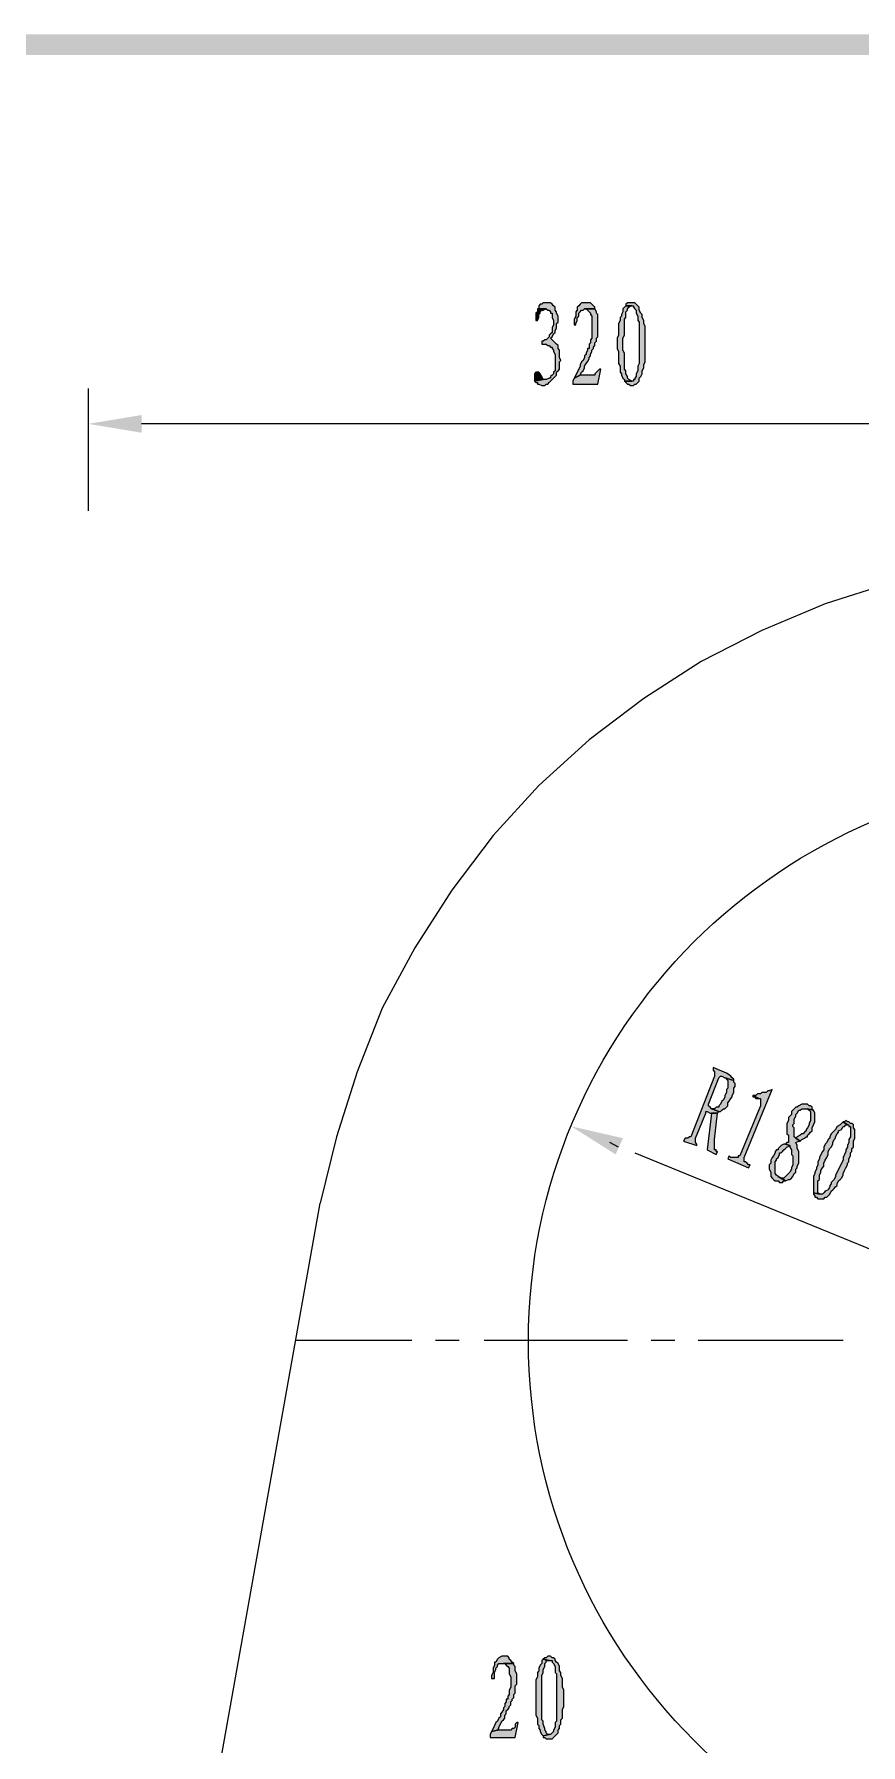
# Model space of a CAD drawing. Header units: millimetres. Extents: x 24 to 410, y 10 to 282.
# Drawn here: x 309.39 to 333.08, y 233.17 to 282.24 of the extents above; entities that cross this region are included whole.
import ezdxf

# ---------------------------------------------------------------- set-up
doc = ezdxf.new("R2010")
doc.units = ezdxf.units.MM

msp = doc.modelspace()

# ---------------------------------------------------------------- hatches: boundary and pattern name
h = msp.add_hatch(color=7)
h.dxf.hatch_style = 2
h.paths.add_polyline_path([(410.379333, 282.236333), (30.395333, 281.643667), (29.802667, 282.236333)])
h = msp.add_hatch(color=7)
h.dxf.hatch_style = 2
h.paths.add_polyline_path([(409.786667, 281.643667), (410.379333, 282.236333), (30.395333, 281.643667)])
h = msp.add_hatch(color=7)
h.dxf.hatch_style = 2
h.paths.add_polyline_path([(324.061667, 274.531667), (323.977, 274.531667), (323.934667, 274.489333), (323.892333, 274.489333), (323.85, 274.447), (323.85, 274.362333), (323.807667, 274.362333), (324.061667, 274.362333), (324.104, 274.32), (324.146333, 274.32), (324.188667, 274.277667), (324.188667, 274.235333), (324.231, 274.235333), (324.231, 274.108333), (324.273333, 274.023667), (324.273333, 273.896667), (324.231, 273.812), (324.231, 273.685), (324.188667, 273.642667), (324.146333, 273.600333), (324.146333, 273.558), (324.104, 273.515667), (324.061667, 273.473333), (324.019333, 273.473333), (323.977, 273.431), (323.934667, 273.431), (323.934667, 273.346333), (324.061667, 273.346333), (324.104, 273.304), (324.146333, 273.304), (324.188667, 273.261667), (324.231, 273.261667), (324.231, 273.219333), (324.273333, 273.177), (324.273333, 273.134667), (324.315667, 273.05), (324.315667, 272.584333), (324.273333, 272.542), (324.273333, 272.499667), (324.231, 272.457333), (324.188667, 272.415), (324.188667, 272.372667), (324.146333, 272.372667), (324.061667, 272.330333), (323.977, 272.330333), (323.723, 272.288), (323.765333, 272.245667), (323.807667, 272.245667), (323.807667, 272.203333), (323.85, 272.203333), (323.934667, 272.161), (324.019333, 272.161), (324.061667, 272.203333), (324.104, 272.203333), (324.146333, 272.245667), (324.188667, 272.288), (324.231, 272.330333), (324.315667, 272.415), (324.358, 272.457333), (324.358, 272.542), (324.400333, 272.584333), (324.442667, 272.626667), (324.442667, 272.838333), (324.485, 272.880667), (324.442667, 272.965333), (324.442667, 273.177), (324.400333, 273.219333), (324.400333, 273.304), (324.358, 273.346333), (324.315667, 273.388667), (324.273333, 273.431), (324.231, 273.473333), (324.188667, 273.515667), (324.231, 273.558), (324.273333, 273.642667), (324.315667, 273.685), (324.315667, 273.727333), (324.358, 273.812), (324.358, 273.939), (324.400333, 273.981333), (324.400333, 274.150667), (324.358, 274.235333), (324.358, 274.277667), (324.315667, 274.32), (324.315667, 274.404667), (324.273333, 274.447), (324.231, 274.489333), (324.188667, 274.531667)])
h = msp.add_hatch(color=7)
h.dxf.hatch_style = 2
h.paths.add_polyline_path([(323.807667, 274.362333), (323.807667, 274.277667), (323.765333, 274.235333), (323.765333, 274.023667), (323.807667, 274.023667), (323.85, 274.108333), (323.85, 274.193), (323.892333, 274.235333), (323.892333, 274.277667), (323.934667, 274.32), (323.977, 274.32), (324.061667, 274.362333)])
h = msp.add_hatch(color=7)
h.dxf.hatch_style = 2
h.paths.add_polyline_path([(325.247, 274.531667), (325.077667, 274.531667), (325.035333, 274.489333), (324.993, 274.447), (324.950667, 274.404667), (324.950667, 274.32), (324.908333, 274.277667), (324.908333, 274.150667), (324.866, 274.066), (324.866, 273.896667), (324.908333, 273.896667), (324.908333, 273.939), (324.950667, 274.023667), (324.950667, 274.108333), (324.993, 274.150667), (324.993, 274.235333), (325.035333, 274.277667), (325.077667, 274.32), (325.12, 274.32), (325.162333, 274.362333), (325.458667, 274.362333), (325.458667, 274.404667), (325.416333, 274.447), (325.374, 274.489333), (325.331667, 274.531667)])
h = msp.add_hatch(color=7)
h.dxf.hatch_style = 2
h.paths.add_polyline_path([(325.458667, 274.362333), (325.162333, 274.362333), (325.204667, 274.362333), (325.247, 274.32), (325.289333, 274.277667), (325.331667, 274.235333), (325.331667, 274.193), (325.374, 274.150667), (325.374, 273.515667), (325.331667, 273.473333), (325.331667, 273.388667), (325.289333, 273.346333), (325.289333, 273.219333), (325.247, 273.219333), (325.247, 273.177), (325.204667, 273.092333), (325.204667, 273.05), (325.162333, 273.007667), (325.162333, 272.965333), (325.12, 272.880667), (325.077667, 272.838333), (325.035333, 272.753667), (325.035333, 272.711333), (324.993, 272.626667), (324.950667, 272.542), (324.908333, 272.457333), (324.866, 272.372667), (325.035333, 272.457333), (325.077667, 272.542), (325.12, 272.584333), (325.162333, 272.669), (325.162333, 272.711333), (325.204667, 272.796), (325.247, 272.838333), (325.289333, 272.923), (325.289333, 272.965333), (325.331667, 273.007667), (325.331667, 273.05), (325.374, 273.134667), (325.374, 273.177), (325.416333, 273.219333), (325.416333, 273.261667), (325.458667, 273.304), (325.458667, 273.388667), (325.501, 273.431), (325.501, 273.515667), (325.543333, 273.558), (325.543333, 274.193), (325.501, 274.235333), (325.501, 274.277667)])
h = msp.add_hatch(color=7)
h.dxf.hatch_style = 2
h.paths.add_polyline_path([(326.347667, 274.447), (326.305333, 274.404667), (326.263, 274.362333), (326.263, 274.277667), (326.220667, 274.193), (326.220667, 274.150667), (326.178333, 274.108333), (326.178333, 274.023667), (326.136, 273.939), (326.136, 273.600333), (326.093667, 273.515667), (326.093667, 273.219333), (326.136, 273.134667), (326.136, 272.796), (326.178333, 272.711333), (326.178333, 272.542), (326.220667, 272.499667), (326.220667, 272.457333), (326.263, 272.372667), (326.305333, 272.330333), (326.305333, 272.288), (326.517, 272.288), (326.432333, 272.330333), (326.39, 272.372667), (326.39, 272.415), (326.347667, 272.499667), (326.347667, 272.584333), (326.305333, 272.626667), (326.305333, 273.092333), (326.263, 273.177), (326.263, 273.515667), (326.305333, 273.600333), (326.305333, 274.066), (326.347667, 274.108333), (326.347667, 274.277667), (326.39, 274.32), (326.39, 274.362333), (326.432333, 274.404667), (326.474667, 274.447), (326.517, 274.447)])
h = msp.add_hatch(color=7)
h.dxf.hatch_style = 2
h.paths.add_polyline_path([(326.517, 274.531667), (326.39, 274.531667), (326.347667, 274.489333), (326.347667, 274.447), (326.517, 274.447), (326.559333, 274.447), (326.559333, 274.404667), (326.601667, 274.362333), (326.644, 274.32), (326.644, 274.235333), (326.686333, 274.150667), (326.686333, 274.023667), (326.728667, 273.981333), (326.728667, 273.346333), (326.728667, 272.796), (326.686333, 272.711333), (326.686333, 272.584333), (326.644, 272.499667), (326.644, 272.415), (326.601667, 272.372667), (326.601667, 272.330333), (326.559333, 272.330333), (326.559333, 272.288), (326.517, 272.288), (326.305333, 272.288), (326.347667, 272.245667), (326.39, 272.203333), (326.432333, 272.203333), (326.474667, 272.161), (326.559333, 272.161), (326.601667, 272.203333), (326.644, 272.203333), (326.686333, 272.245667), (326.728667, 272.288), (326.728667, 272.372667), (326.771, 272.415), (326.813333, 272.499667), (326.813333, 272.584333), (326.855667, 272.669), (326.855667, 272.753667), (326.898, 272.838333), (326.898, 273.854333), (326.855667, 273.939), (326.855667, 274.023667), (326.813333, 274.108333), (326.813333, 274.193), (326.771, 274.235333), (326.728667, 274.32), (326.728667, 274.404667), (326.686333, 274.447), (326.644, 274.489333), (326.601667, 274.531667)])
h = msp.add_hatch(color=7)
h.dxf.hatch_style = 2
h.paths.add_polyline_path([(323.807667, 272.542), (323.765333, 272.542), (323.723, 272.499667), (323.723, 272.288), (323.977, 272.330333), (323.934667, 272.415), (323.892333, 272.499667), (323.85, 272.542)])
h = msp.add_hatch(color=7)
h.dxf.hatch_style = 2
h.paths.add_polyline_path([(325.628, 272.626667), (325.585667, 272.626667), (325.543333, 272.584333), (325.501, 272.542), (325.458667, 272.499667), (325.458667, 272.457333), (325.416333, 272.457333), (325.035333, 272.457333), (324.866, 272.372667), (324.823667, 272.288), (324.823667, 272.203333), (325.543333, 272.203333)])
h = msp.add_hatch(color=7)
h.dxf.hatch_style = 2
h.paths.add_polyline_path([(312.462333, 271.314333), (312.462333, 270.806333), (310.938333, 271.060333)])
h = msp.add_hatch(color=7)
h.dxf.hatch_style = 2
h.paths.add_polyline_path([(329.226333, 252.433667), (328.845333, 252.603), (328.845333, 252.518333), (328.887667, 252.476), (328.887667, 252.349), (328.210333, 250.613333), (328.168, 250.613333), (328.125667, 250.571), (328.041, 250.571), (327.998667, 250.486333), (328.379667, 250.359333), (328.379667, 250.401667), (328.337333, 250.444), (328.337333, 250.571), (328.633667, 251.290667), (328.633667, 251.333), (328.676, 251.333), (328.760667, 251.290667), (328.972333, 251.290667), (329.014667, 251.333), (328.803, 251.417667), (328.760667, 251.46), (328.718333, 251.502333), (328.718333, 251.544667), (329.014667, 252.306667), (329.057, 252.349), (329.099333, 252.349), (329.184, 252.306667), (329.438, 252.222), (329.438, 252.264333), (329.395667, 252.306667), (329.353333, 252.349), (329.311, 252.391333)])
h = msp.add_hatch(color=7)
h.dxf.hatch_style = 2
h.paths.add_polyline_path([(329.438, 252.222), (329.184, 252.306667), (329.226333, 252.306667), (329.226333, 252.264333), (329.268667, 252.222), (329.268667, 252.010333), (329.226333, 251.968), (329.226333, 251.883333), (329.184, 251.798667), (329.184, 251.756333), (329.141667, 251.671667), (329.099333, 251.629333), (329.057, 251.544667), (329.014667, 251.502333), (329.014667, 251.46), (328.972333, 251.46), (328.93, 251.46), (328.887667, 251.417667), (328.803, 251.417667), (329.014667, 251.333), (329.057, 251.333), (329.099333, 251.375333), (329.141667, 251.417667), (329.184, 251.417667), (329.226333, 251.46), (329.268667, 251.502333), (329.268667, 251.587), (329.311, 251.629333), (329.353333, 251.714), (329.395667, 251.756333), (329.395667, 251.798667), (329.438, 251.883333), (329.438, 252.010333), (329.480333, 252.052667), (329.480333, 252.137333), (329.438, 252.179667)])
h = msp.add_hatch(color=7)
h.dxf.hatch_style = 2
h.paths.add_polyline_path([(330.538667, 251.968), (330.454, 251.925667), (330.411667, 251.925667), (330.369333, 251.883333), (330.242333, 251.883333), (330.2, 251.841), (330.115333, 251.841), (330.073, 251.798667), (329.988333, 251.798667), (330.157667, 251.714), (330.2, 251.714), (330.2, 251.671667), (330.2, 251.502333), (329.607333, 250.063), (329.565, 250.063), (329.565, 250.020667), (329.353333, 250.020667), (329.311, 250.063), (329.268667, 249.978333), (329.861333, 249.724333), (329.903667, 249.809), (329.861333, 249.809), (329.819, 249.851333), (329.776667, 249.893667), (329.734333, 249.893667), (329.734333, 249.936), (329.734333, 250.020667)])
h = msp.add_hatch(color=7)
h.dxf.hatch_style = 2
h.paths.add_polyline_path([(329.988333, 251.798667), (329.988333, 251.756333), (330.030667, 251.756333), (330.073, 251.714), (330.157667, 251.714)])
h = msp.add_hatch(color=7)
h.dxf.hatch_style = 2
h.paths.add_polyline_path([(328.972333, 251.290667), (328.803, 251.290667), (328.676, 250.232333), (328.93, 250.105333), (328.972333, 250.19), (328.93, 250.19), (328.93, 250.232333), (328.887667, 250.232333), (328.887667, 250.317), (328.887667, 250.528667)])
h = msp.add_hatch(color=7)
h.dxf.hatch_style = 2
h.paths.add_polyline_path([(331.597, 251.502333), (331.554667, 251.544667), (331.385333, 251.544667), (331.300667, 251.502333), (331.258333, 251.46), (331.216, 251.46), (331.173667, 251.417667), (331.131333, 251.375333), (331.089, 251.333), (331.089, 251.248333), (331.046667, 251.206), (331.004333, 251.163667), (331.004333, 251.079), (330.962, 250.994333), (330.962, 250.698), (331.004333, 250.655667), (331.004333, 250.571), (331.004333, 250.444), (330.962, 250.444), (330.919667, 250.401667), (331.046667, 250.359333), (331.046667, 250.317), (331.089, 250.232333), (331.089, 250.105333), (331.131333, 250.063), (331.131333, 249.809), (331.089, 249.724333), (331.089, 249.682), (331.046667, 249.597333), (331.004333, 249.555), (330.962, 249.512667), (330.919667, 249.470333), (330.877333, 249.428), (330.792667, 249.428), (330.708, 249.470333), (330.919667, 249.343333), (331.004333, 249.385667), (331.046667, 249.385667), (331.089, 249.428), (331.131333, 249.470333), (331.173667, 249.555), (331.216, 249.597333), (331.216, 249.682), (331.258333, 249.724333), (331.258333, 249.766667), (331.300667, 249.851333), (331.300667, 250.19), (331.258333, 250.274667), (331.258333, 250.359333), (331.216, 250.444), (331.300667, 250.486333), (331.343, 250.486333), (331.216, 250.571), (331.173667, 250.613333), (331.173667, 250.867333), (331.131333, 250.909667), (331.131333, 250.952), (331.173667, 250.994333), (331.173667, 251.121333), (331.216, 251.206), (331.216, 251.248333), (331.258333, 251.290667), (331.300667, 251.375333), (331.343, 251.375333), (331.385333, 251.417667), (331.554667, 251.417667), (331.724, 251.375333), (331.681667, 251.417667), (331.681667, 251.46), (331.639333, 251.502333)])
h = msp.add_hatch(color=7)
h.dxf.hatch_style = 2
h.paths.add_polyline_path([(331.724, 251.375333), (331.554667, 251.417667), (331.597, 251.375333), (331.639333, 251.333), (331.639333, 251.079), (331.597, 250.994333), (331.597, 250.952), (331.554667, 250.867333), (331.512333, 250.825), (331.512333, 250.782667), (331.47, 250.740333), (331.427667, 250.698), (331.385333, 250.698), (331.343, 250.655667), (331.258333, 250.613333), (331.216, 250.571), (331.343, 250.486333), (331.385333, 250.528667), (331.47, 250.571), (331.512333, 250.613333), (331.554667, 250.613333), (331.554667, 250.655667), (331.597, 250.698), (331.639333, 250.740333), (331.681667, 250.782667), (331.681667, 250.867333), (331.724, 250.952), (331.766333, 251.036667), (331.766333, 251.290667)])
h = msp.add_hatch(color=7)
h.dxf.hatch_style = 2
h.paths.add_polyline_path([(326.263, 250.571), (326.051333, 250.105333), (324.781333, 250.909667)])
h = msp.add_hatch(color=7)
h.dxf.hatch_style = 2
h.paths.add_polyline_path([(332.74, 251.036667), (332.697667, 251.036667), (332.655333, 251.079), (332.613, 251.036667), (332.570667, 251.036667), (332.697667, 250.952), (332.74, 250.952), (332.74, 250.909667), (332.782333, 250.909667), (332.782333, 250.867333), (332.782333, 250.613333), (332.74, 250.528667), (332.74, 250.444), (332.697667, 250.359333), (332.697667, 250.317), (332.655333, 250.232333), (332.655333, 250.19), (332.613, 250.105333), (332.570667, 250.020667), (332.570667, 249.936), (332.528333, 249.851333), (332.486, 249.766667), (332.443667, 249.682), (332.401333, 249.597333), (332.359, 249.512667), (332.359, 249.470333), (332.316667, 249.385667), (332.274333, 249.343333), (332.232, 249.301), (332.232, 249.258667), (332.189667, 249.216333), (332.189667, 249.174), (332.147333, 249.089333), (332.062667, 249.047), (332.020333, 249.004667), (331.978, 248.962333), (331.893333, 248.962333), (331.724, 249.004667), (331.724, 248.962333), (331.766333, 248.92), (331.766333, 248.877667), (331.808667, 248.877667), (331.851, 248.835333), (332.020333, 248.835333), (332.062667, 248.877667), (332.105, 248.877667), (332.147333, 248.92), (332.189667, 248.962333), (332.232, 249.047), (332.274333, 249.089333), (332.316667, 249.131667), (332.359, 249.174), (332.401333, 249.216333), (332.401333, 249.258667), (332.443667, 249.343333), (332.486, 249.385667), (332.528333, 249.428), (332.570667, 249.512667), (332.570667, 249.555), (332.613, 249.639667), (332.655333, 249.724333), (332.697667, 249.809), (332.697667, 249.851333), (332.74, 249.893667), (332.74, 249.978333), (332.782333, 250.063), (332.782333, 250.147667), (332.824667, 250.19), (332.824667, 250.274667), (332.867, 250.317), (332.867, 250.486333), (332.909333, 250.571), (332.909333, 250.825), (332.867, 250.867333), (332.867, 250.952), (332.824667, 250.994333), (332.782333, 250.994333)])
h = msp.add_hatch(color=7)
h.dxf.hatch_style = 2
h.paths.add_polyline_path([(332.570667, 251.036667), (332.528333, 250.994333), (332.486, 250.952), (332.401333, 250.909667), (332.359, 250.825), (332.316667, 250.782667), (332.274333, 250.740333), (332.232, 250.698), (332.189667, 250.613333), (332.189667, 250.571), (332.147333, 250.528667), (332.105, 250.444), (332.062667, 250.401667), (332.020333, 250.317), (332.020333, 250.232333), (331.978, 250.19), (331.935667, 250.105333), (331.893333, 250.020667), (331.893333, 249.978333), (331.851, 249.893667), (331.851, 249.809), (331.808667, 249.724333), (331.808667, 249.682), (331.766333, 249.597333), (331.766333, 249.555), (331.724, 249.470333), (331.724, 249.004667), (331.893333, 248.962333), (331.851, 249.004667), (331.851, 249.343333), (331.893333, 249.385667), (331.893333, 249.512667), (331.935667, 249.597333), (331.935667, 249.639667), (331.978, 249.724333), (332.020333, 249.766667), (332.020333, 249.851333), (332.062667, 249.936), (332.105, 250.020667), (332.147333, 250.105333), (332.147333, 250.19), (332.189667, 250.274667), (332.232, 250.317), (332.274333, 250.401667), (332.274333, 250.444), (332.316667, 250.528667), (332.359, 250.571), (332.359, 250.613333), (332.401333, 250.698), (332.443667, 250.740333), (332.443667, 250.782667), (332.528333, 250.825), (332.570667, 250.909667), (332.613, 250.909667), (332.655333, 250.952), (332.697667, 250.952)])
h = msp.add_hatch(color=7)
h.dxf.hatch_style = 2
h.paths.add_polyline_path([(330.919667, 250.401667), (330.877333, 250.401667), (330.792667, 250.359333), (330.750333, 250.317), (330.708, 250.274667), (330.708, 250.232333), (330.665667, 250.232333), (330.623333, 250.19), (330.623333, 250.147667), (330.581, 250.063), (330.538667, 250.020667), (330.496333, 249.936), (330.496333, 249.851333), (330.454, 249.809), (330.454, 249.682), (330.496333, 249.597333), (330.496333, 249.470333), (330.538667, 249.428), (330.581, 249.385667), (330.623333, 249.343333), (330.708, 249.343333), (330.750333, 249.301), (330.835, 249.301), (330.877333, 249.343333), (330.919667, 249.343333), (330.708, 249.470333), (330.665667, 249.512667), (330.623333, 249.555), (330.623333, 249.893667), (330.665667, 249.936), (330.665667, 249.978333), (330.708, 250.020667), (330.750333, 250.105333), (330.750333, 250.147667), (330.792667, 250.147667), (330.835, 250.19), (330.877333, 250.232333), (330.919667, 250.274667), (330.962, 250.317), (331.046667, 250.359333)])
h = msp.add_hatch(color=7)
h.dxf.hatch_style = 2
h.paths.add_polyline_path([(322.876333, 235.712), (322.791667, 235.712), (322.707, 235.669667), (322.664667, 235.627333), (322.622333, 235.542667), (322.58, 235.542667), (322.58, 235.500333), (322.58, 235.458), (322.537667, 235.373333), (322.537667, 235.246333), (322.495333, 235.161667), (322.495333, 235.077), (322.58, 235.077), (322.58, 235.246333), (322.622333, 235.331), (322.622333, 235.373333), (322.664667, 235.415667), (322.664667, 235.458), (322.707, 235.500333), (322.749333, 235.500333), (322.834, 235.500333), (323.130333, 235.500333), (323.088, 235.542667), (323.045667, 235.585), (323.003333, 235.627333), (323.003333, 235.669667), (322.961, 235.712)])
h = msp.add_hatch(color=7)
h.dxf.hatch_style = 2
h.paths.add_polyline_path([(323.977, 235.627333), (323.934667, 235.585), (323.934667, 235.500333), (323.892333, 235.458), (323.85, 235.373333), (323.85, 235.288667), (323.807667, 235.246333), (323.807667, 235.119333), (323.765333, 235.034667), (323.765333, 234.018667), (323.807667, 233.934), (323.807667, 233.891667), (323.807667, 233.764667), (323.85, 233.722333), (323.85, 233.637667), (323.892333, 233.595333), (323.892333, 233.553), (323.934667, 233.468333), (323.977, 233.426), (324.146333, 233.468333), (324.104, 233.468333), (324.061667, 233.510667), (324.061667, 233.553), (324.019333, 233.595333), (324.019333, 233.637667), (323.977, 233.764667), (323.977, 233.849333), (323.934667, 233.891667), (323.934667, 235.161667), (323.977, 235.246333), (323.977, 235.331), (324.019333, 235.415667), (324.019333, 235.500333), (324.061667, 235.542667), (324.061667, 235.585), (324.104, 235.585), (324.146333, 235.585)])
h = msp.add_hatch(color=7)
h.dxf.hatch_style = 2
h.paths.add_polyline_path([(324.146333, 235.712), (324.104, 235.712), (324.061667, 235.669667), (324.019333, 235.669667), (323.977, 235.627333), (324.146333, 235.585), (324.231, 235.585), (324.231, 235.542667), (324.273333, 235.500333), (324.315667, 235.415667), (324.315667, 235.246333), (324.358, 235.204), (324.358, 234.526667), (324.358, 234.484333), (324.358, 233.849333), (324.315667, 233.807), (324.315667, 233.68), (324.273333, 233.595333), (324.273333, 233.553), (324.231, 233.510667), (324.188667, 233.468333), (324.146333, 233.468333), (323.977, 233.426), (323.977, 233.383667), (324.019333, 233.383667), (324.061667, 233.341333), (324.231, 233.341333), (324.273333, 233.383667), (324.315667, 233.426), (324.358, 233.468333), (324.400333, 233.510667), (324.400333, 233.595333), (324.442667, 233.637667), (324.442667, 233.722333), (324.485, 233.764667), (324.485, 233.891667), (324.527333, 233.934), (324.527333, 234.188), (324.569667, 234.272667), (324.569667, 234.738333), (324.527333, 234.823), (324.527333, 235.077), (324.485, 235.161667), (324.485, 235.246333), (324.442667, 235.288667), (324.442667, 235.415667), (324.400333, 235.500333), (324.358, 235.542667), (324.315667, 235.585), (324.315667, 235.627333), (324.273333, 235.669667), (324.231, 235.669667), (324.188667, 235.712)])
h = msp.add_hatch(color=7)
h.dxf.hatch_style = 2
h.paths.add_polyline_path([(323.130333, 235.500333), (322.834, 235.500333), (322.876333, 235.500333), (322.918667, 235.458), (322.961, 235.415667), (323.003333, 235.373333), (323.003333, 235.204), (323.045667, 235.119333), (323.045667, 234.823), (323.003333, 234.738333), (323.003333, 234.611333), (322.961, 234.569), (322.961, 234.484333), (322.918667, 234.484333), (322.918667, 234.399667), (322.876333, 234.357333), (322.876333, 234.315), (322.876333, 234.272667), (322.834, 234.230333), (322.834, 234.188), (322.791667, 234.103333), (322.749333, 234.061), (322.749333, 233.976333), (322.707, 233.934), (322.664667, 233.849333), (322.622333, 233.807), (322.58, 233.722333), (322.537667, 233.637667), (322.495333, 233.553), (322.664667, 233.595333), (322.707, 233.637667), (322.707, 233.68), (322.749333, 233.764667), (322.791667, 233.849333), (322.834, 233.891667), (322.876333, 233.934), (322.876333, 234.018667), (322.918667, 234.061), (322.918667, 234.145667), (322.961, 234.188), (323.003333, 234.230333), (323.003333, 234.272667), (323.045667, 234.315), (323.045667, 234.399667), (323.088, 234.442), (323.088, 234.484333), (323.130333, 234.526667), (323.130333, 234.611333), (323.172667, 234.653667), (323.172667, 234.865333), (323.215, 234.907667), (323.215, 235.204), (323.172667, 235.288667), (323.172667, 235.415667), (323.130333, 235.458)])
h = msp.add_hatch(color=7)
h.dxf.hatch_style = 2
h.paths.add_polyline_path([(323.257333, 233.807), (323.215, 233.807), (323.172667, 233.764667), (323.172667, 233.68), (323.130333, 233.637667), (323.088, 233.637667), (323.045667, 233.595333), (322.664667, 233.595333), (322.495333, 233.553), (322.453, 233.468333), (322.453, 233.383667), (323.172667, 233.383667)])

# ---------------------------------------------------------------- linework, layer by layer
at = {"color": 7, "lineweight": 0}
for points in [[(324.061667, 274.531667), (323.977, 274.531667), (323.934667, 274.489333), (323.892333, 274.489333), (323.85, 274.447), (323.85, 274.362333), (323.807667, 274.362333), (324.061667, 274.362333), (324.104, 274.32), (324.146333, 274.32), (324.188667, 274.277667), (324.188667, 274.235333), (324.231, 274.235333), (324.231, 274.108333), (324.273333, 274.023667), (324.273333, 273.896667), (324.231, 273.812), (324.231, 273.685), (324.188667, 273.642667), (324.146333, 273.600333), (324.146333, 273.558), (324.104, 273.515667), (324.061667, 273.473333), (324.019333, 273.473333), (323.977, 273.431), (323.934667, 273.431), (323.934667, 273.346333), (324.061667, 273.346333), (324.104, 273.304), (324.146333, 273.304), (324.188667, 273.261667), (324.231, 273.261667), (324.231, 273.219333), (324.273333, 273.177), (324.273333, 273.134667), (324.315667, 273.05), (324.315667, 272.584333), (324.273333, 272.542), (324.273333, 272.499667), (324.231, 272.457333), (324.188667, 272.415), (324.188667, 272.372667), (324.146333, 272.372667), (324.061667, 272.330333), (323.977, 272.330333), (323.723, 272.288), (323.765333, 272.245667), (323.807667, 272.245667), (323.807667, 272.203333), (323.85, 272.203333), (323.934667, 272.161), (324.019333, 272.161), (324.061667, 272.203333), (324.104, 272.203333), (324.146333, 272.245667), (324.188667, 272.288), (324.231, 272.330333), (324.315667, 272.415), (324.358, 272.457333), (324.358, 272.542), (324.400333, 272.584333), (324.442667, 272.626667), (324.442667, 272.838333), (324.485, 272.880667), (324.442667, 272.965333), (324.442667, 273.177), (324.400333, 273.219333), (324.400333, 273.304), (324.358, 273.346333), (324.315667, 273.388667), (324.273333, 273.431), (324.231, 273.473333), (324.188667, 273.515667), (324.231, 273.558), (324.273333, 273.642667), (324.315667, 273.685), (324.315667, 273.727333), (324.358, 273.812), (324.358, 273.939), (324.400333, 273.981333), (324.400333, 274.150667), (324.358, 274.235333), (324.358, 274.277667), (324.315667, 274.32), (324.315667, 274.404667), (324.273333, 274.447), (324.231, 274.489333), (324.188667, 274.531667)], [(323.807667, 274.362333), (323.807667, 274.277667), (323.765333, 274.235333), (323.765333, 274.023667), (323.807667, 274.023667), (323.85, 274.108333), (323.85, 274.193), (323.892333, 274.235333), (323.892333, 274.277667), (323.934667, 274.32), (323.977, 274.32), (324.061667, 274.362333)], [(325.247, 274.531667), (325.077667, 274.531667), (325.035333, 274.489333), (324.993, 274.447), (324.950667, 274.404667), (324.950667, 274.32), (324.908333, 274.277667), (324.908333, 274.150667), (324.866, 274.066), (324.866, 273.896667), (324.908333, 273.896667), (324.908333, 273.939), (324.950667, 274.023667), (324.950667, 274.108333), (324.993, 274.150667), (324.993, 274.235333), (325.035333, 274.277667), (325.077667, 274.32), (325.12, 274.32), (325.162333, 274.362333), (325.458667, 274.362333), (325.458667, 274.404667), (325.416333, 274.447), (325.374, 274.489333), (325.331667, 274.531667)], [(325.458667, 274.362333), (325.162333, 274.362333), (325.204667, 274.362333), (325.247, 274.32), (325.289333, 274.277667), (325.331667, 274.235333), (325.331667, 274.193), (325.374, 274.150667), (325.374, 273.515667), (325.331667, 273.473333), (325.331667, 273.388667), (325.289333, 273.346333), (325.289333, 273.219333), (325.247, 273.219333), (325.247, 273.177), (325.204667, 273.092333), (325.204667, 273.05), (325.162333, 273.007667), (325.162333, 272.965333), (325.12, 272.880667), (325.077667, 272.838333), (325.035333, 272.753667), (325.035333, 272.711333), (324.993, 272.626667), (324.950667, 272.542), (324.908333, 272.457333), (324.866, 272.372667), (325.035333, 272.457333), (325.077667, 272.542), (325.12, 272.584333), (325.162333, 272.669), (325.162333, 272.711333), (325.204667, 272.796), (325.247, 272.838333), (325.289333, 272.923), (325.289333, 272.965333), (325.331667, 273.007667), (325.331667, 273.05), (325.374, 273.134667), (325.374, 273.177), (325.416333, 273.219333), (325.416333, 273.261667), (325.458667, 273.304), (325.458667, 273.388667), (325.501, 273.431), (325.501, 273.515667), (325.543333, 273.558), (325.543333, 274.193), (325.501, 274.235333), (325.501, 274.277667)], [(326.347667, 274.447), (326.305333, 274.404667), (326.263, 274.362333), (326.263, 274.277667), (326.220667, 274.193), (326.220667, 274.150667), (326.178333, 274.108333), (326.178333, 274.023667), (326.136, 273.939), (326.136, 273.600333), (326.093667, 273.515667), (326.093667, 273.219333), (326.136, 273.134667), (326.136, 272.796), (326.178333, 272.711333), (326.178333, 272.542), (326.220667, 272.499667), (326.220667, 272.457333), (326.263, 272.372667), (326.305333, 272.330333), (326.305333, 272.288), (326.517, 272.288), (326.432333, 272.330333), (326.39, 272.372667), (326.39, 272.415), (326.347667, 272.499667), (326.347667, 272.584333), (326.305333, 272.626667), (326.305333, 273.092333), (326.263, 273.177), (326.263, 273.515667), (326.305333, 273.600333), (326.305333, 274.066), (326.347667, 274.108333), (326.347667, 274.277667), (326.39, 274.32), (326.39, 274.362333), (326.432333, 274.404667), (326.474667, 274.447), (326.517, 274.447)], [(326.517, 274.531667), (326.39, 274.531667), (326.347667, 274.489333), (326.347667, 274.447), (326.517, 274.447), (326.559333, 274.447), (326.559333, 274.404667), (326.601667, 274.362333), (326.644, 274.32), (326.644, 274.235333), (326.686333, 274.150667), (326.686333, 274.023667), (326.728667, 273.981333), (326.728667, 273.346333), (326.728667, 272.796), (326.686333, 272.711333), (326.686333, 272.584333), (326.644, 272.499667), (326.644, 272.415), (326.601667, 272.372667), (326.601667, 272.330333), (326.559333, 272.330333), (326.559333, 272.288), (326.517, 272.288), (326.305333, 272.288), (326.347667, 272.245667), (326.39, 272.203333), (326.432333, 272.203333), (326.474667, 272.161), (326.559333, 272.161), (326.601667, 272.203333), (326.644, 272.203333), (326.686333, 272.245667), (326.728667, 272.288), (326.728667, 272.372667), (326.771, 272.415), (326.813333, 272.499667), (326.813333, 272.584333), (326.855667, 272.669), (326.855667, 272.753667), (326.898, 272.838333), (326.898, 273.854333), (326.855667, 273.939), (326.855667, 274.023667), (326.813333, 274.108333), (326.813333, 274.193), (326.771, 274.235333), (326.728667, 274.32), (326.728667, 274.404667), (326.686333, 274.447), (326.644, 274.489333), (326.601667, 274.531667)], [(323.807667, 272.542), (323.765333, 272.542), (323.723, 272.499667), (323.723, 272.288), (323.977, 272.330333), (323.934667, 272.415), (323.892333, 272.499667), (323.85, 272.542)], [(325.628, 272.626667), (325.585667, 272.626667), (325.543333, 272.584333), (325.501, 272.542), (325.458667, 272.499667), (325.458667, 272.457333), (325.416333, 272.457333), (325.035333, 272.457333), (324.866, 272.372667), (324.823667, 272.288), (324.823667, 272.203333), (325.543333, 272.203333)], [(329.226333, 252.433667), (328.845333, 252.603), (328.845333, 252.518333), (328.887667, 252.476), (328.887667, 252.349), (328.210333, 250.613333), (328.168, 250.613333), (328.125667, 250.571), (328.041, 250.571), (327.998667, 250.486333), (328.379667, 250.359333), (328.379667, 250.401667), (328.337333, 250.444), (328.337333, 250.571), (328.633667, 251.290667), (328.633667, 251.333), (328.676, 251.333), (328.760667, 251.290667), (328.972333, 251.290667), (329.014667, 251.333), (328.803, 251.417667), (328.760667, 251.46), (328.718333, 251.502333), (328.718333, 251.544667), (329.014667, 252.306667), (329.057, 252.349), (329.099333, 252.349), (329.184, 252.306667), (329.438, 252.222), (329.438, 252.264333), (329.395667, 252.306667), (329.353333, 252.349), (329.311, 252.391333)], [(329.438, 252.222), (329.184, 252.306667), (329.226333, 252.306667), (329.226333, 252.264333), (329.268667, 252.222), (329.268667, 252.010333), (329.226333, 251.968), (329.226333, 251.883333), (329.184, 251.798667), (329.184, 251.756333), (329.141667, 251.671667), (329.099333, 251.629333), (329.057, 251.544667), (329.014667, 251.502333), (329.014667, 251.46), (328.972333, 251.46), (328.93, 251.46), (328.887667, 251.417667), (328.803, 251.417667), (329.014667, 251.333), (329.057, 251.333), (329.099333, 251.375333), (329.141667, 251.417667), (329.184, 251.417667), (329.226333, 251.46), (329.268667, 251.502333), (329.268667, 251.587), (329.311, 251.629333), (329.353333, 251.714), (329.395667, 251.756333), (329.395667, 251.798667), (329.438, 251.883333), (329.438, 252.010333), (329.480333, 252.052667), (329.480333, 252.137333), (329.438, 252.179667)], [(330.538667, 251.968), (330.454, 251.925667), (330.411667, 251.925667), (330.369333, 251.883333), (330.242333, 251.883333), (330.2, 251.841), (330.115333, 251.841), (330.073, 251.798667), (329.988333, 251.798667), (330.157667, 251.714), (330.2, 251.714), (330.2, 251.671667), (330.2, 251.502333), (329.607333, 250.063), (329.565, 250.063), (329.565, 250.020667), (329.353333, 250.020667), (329.311, 250.063), (329.268667, 249.978333), (329.861333, 249.724333), (329.903667, 249.809), (329.861333, 249.809), (329.819, 249.851333), (329.776667, 249.893667), (329.734333, 249.893667), (329.734333, 249.936), (329.734333, 250.020667)], [(329.988333, 251.798667), (329.988333, 251.756333), (330.030667, 251.756333), (330.073, 251.714), (330.157667, 251.714)], [(328.972333, 251.290667), (328.803, 251.290667), (328.676, 250.232333), (328.93, 250.105333), (328.972333, 250.19), (328.93, 250.19), (328.93, 250.232333), (328.887667, 250.232333), (328.887667, 250.317), (328.887667, 250.528667)], [(331.597, 251.502333), (331.554667, 251.544667), (331.385333, 251.544667), (331.300667, 251.502333), (331.258333, 251.46), (331.216, 251.46), (331.173667, 251.417667), (331.131333, 251.375333), (331.089, 251.333), (331.089, 251.248333), (331.046667, 251.206), (331.004333, 251.163667), (331.004333, 251.079), (330.962, 250.994333), (330.962, 250.698), (331.004333, 250.655667), (331.004333, 250.571), (331.004333, 250.444), (330.962, 250.444), (330.919667, 250.401667), (331.046667, 250.359333), (331.046667, 250.317), (331.089, 250.232333), (331.089, 250.105333), (331.131333, 250.063), (331.131333, 249.809), (331.089, 249.724333), (331.089, 249.682), (331.046667, 249.597333), (331.004333, 249.555), (330.962, 249.512667), (330.919667, 249.470333), (330.877333, 249.428), (330.792667, 249.428), (330.708, 249.470333), (330.919667, 249.343333), (331.004333, 249.385667), (331.046667, 249.385667), (331.089, 249.428), (331.131333, 249.470333), (331.173667, 249.555), (331.216, 249.597333), (331.216, 249.682), (331.258333, 249.724333), (331.258333, 249.766667), (331.300667, 249.851333), (331.300667, 250.19), (331.258333, 250.274667), (331.258333, 250.359333), (331.216, 250.444), (331.300667, 250.486333), (331.343, 250.486333), (331.216, 250.571), (331.173667, 250.613333), (331.173667, 250.867333), (331.131333, 250.909667), (331.131333, 250.952), (331.173667, 250.994333), (331.173667, 251.121333), (331.216, 251.206), (331.216, 251.248333), (331.258333, 251.290667), (331.300667, 251.375333), (331.343, 251.375333), (331.385333, 251.417667), (331.554667, 251.417667), (331.724, 251.375333), (331.681667, 251.417667), (331.681667, 251.46), (331.639333, 251.502333)], [(331.724, 251.375333), (331.554667, 251.417667), (331.597, 251.375333), (331.639333, 251.333), (331.639333, 251.079), (331.597, 250.994333), (331.597, 250.952), (331.554667, 250.867333), (331.512333, 250.825), (331.512333, 250.782667), (331.47, 250.740333), (331.427667, 250.698), (331.385333, 250.698), (331.343, 250.655667), (331.258333, 250.613333), (331.216, 250.571), (331.343, 250.486333), (331.385333, 250.528667), (331.47, 250.571), (331.512333, 250.613333), (331.554667, 250.613333), (331.554667, 250.655667), (331.597, 250.698), (331.639333, 250.740333), (331.681667, 250.782667), (331.681667, 250.867333), (331.724, 250.952), (331.766333, 251.036667), (331.766333, 251.290667)], [(332.74, 251.036667), (332.697667, 251.036667), (332.655333, 251.079), (332.613, 251.036667), (332.570667, 251.036667), (332.697667, 250.952), (332.74, 250.952), (332.74, 250.909667), (332.782333, 250.909667), (332.782333, 250.867333), (332.782333, 250.613333), (332.74, 250.528667), (332.74, 250.444), (332.697667, 250.359333), (332.697667, 250.317), (332.655333, 250.232333), (332.655333, 250.19), (332.613, 250.105333), (332.570667, 250.020667), (332.570667, 249.936), (332.528333, 249.851333), (332.486, 249.766667), (332.443667, 249.682), (332.401333, 249.597333), (332.359, 249.512667), (332.359, 249.470333), (332.316667, 249.385667), (332.274333, 249.343333), (332.232, 249.301), (332.232, 249.258667), (332.189667, 249.216333), (332.189667, 249.174), (332.147333, 249.089333), (332.062667, 249.047), (332.020333, 249.004667), (331.978, 248.962333), (331.893333, 248.962333), (331.724, 249.004667), (331.724, 248.962333), (331.766333, 248.92), (331.766333, 248.877667), (331.808667, 248.877667), (331.851, 248.835333), (332.020333, 248.835333), (332.062667, 248.877667), (332.105, 248.877667), (332.147333, 248.92), (332.189667, 248.962333), (332.232, 249.047), (332.274333, 249.089333), (332.316667, 249.131667), (332.359, 249.174), (332.401333, 249.216333), (332.401333, 249.258667), (332.443667, 249.343333), (332.486, 249.385667), (332.528333, 249.428), (332.570667, 249.512667), (332.570667, 249.555), (332.613, 249.639667), (332.655333, 249.724333), (332.697667, 249.809), (332.697667, 249.851333), (332.74, 249.893667), (332.74, 249.978333), (332.782333, 250.063), (332.782333, 250.147667), (332.824667, 250.19), (332.824667, 250.274667), (332.867, 250.317), (332.867, 250.486333), (332.909333, 250.571), (332.909333, 250.825), (332.867, 250.867333), (332.867, 250.952), (332.824667, 250.994333), (332.782333, 250.994333)], [(332.570667, 251.036667), (332.528333, 250.994333), (332.486, 250.952), (332.401333, 250.909667), (332.359, 250.825), (332.316667, 250.782667), (332.274333, 250.740333), (332.232, 250.698), (332.189667, 250.613333), (332.189667, 250.571), (332.147333, 250.528667), (332.105, 250.444), (332.062667, 250.401667), (332.020333, 250.317), (332.020333, 250.232333), (331.978, 250.19), (331.935667, 250.105333), (331.893333, 250.020667), (331.893333, 249.978333), (331.851, 249.893667), (331.851, 249.809), (331.808667, 249.724333), (331.808667, 249.682), (331.766333, 249.597333), (331.766333, 249.555), (331.724, 249.470333), (331.724, 249.004667), (331.893333, 248.962333), (331.851, 249.004667), (331.851, 249.343333), (331.893333, 249.385667), (331.893333, 249.512667), (331.935667, 249.597333), (331.935667, 249.639667), (331.978, 249.724333), (332.020333, 249.766667), (332.020333, 249.851333), (332.062667, 249.936), (332.105, 250.020667), (332.147333, 250.105333), (332.147333, 250.19), (332.189667, 250.274667), (332.232, 250.317), (332.274333, 250.401667), (332.274333, 250.444), (332.316667, 250.528667), (332.359, 250.571), (332.359, 250.613333), (332.401333, 250.698), (332.443667, 250.740333), (332.443667, 250.782667), (332.528333, 250.825), (332.570667, 250.909667), (332.613, 250.909667), (332.655333, 250.952), (332.697667, 250.952)], [(330.919667, 250.401667), (330.877333, 250.401667), (330.792667, 250.359333), (330.750333, 250.317), (330.708, 250.274667), (330.708, 250.232333), (330.665667, 250.232333), (330.623333, 250.19), (330.623333, 250.147667), (330.581, 250.063), (330.538667, 250.020667), (330.496333, 249.936), (330.496333, 249.851333), (330.454, 249.809), (330.454, 249.682), (330.496333, 249.597333), (330.496333, 249.470333), (330.538667, 249.428), (330.581, 249.385667), (330.623333, 249.343333), (330.708, 249.343333), (330.750333, 249.301), (330.835, 249.301), (330.877333, 249.343333), (330.919667, 249.343333), (330.708, 249.470333), (330.665667, 249.512667), (330.623333, 249.555), (330.623333, 249.893667), (330.665667, 249.936), (330.665667, 249.978333), (330.708, 250.020667), (330.750333, 250.105333), (330.750333, 250.147667), (330.792667, 250.147667), (330.835, 250.19), (330.877333, 250.232333), (330.919667, 250.274667), (330.962, 250.317), (331.046667, 250.359333)], [(322.876333, 235.712), (322.791667, 235.712), (322.707, 235.669667), (322.664667, 235.627333), (322.622333, 235.542667), (322.58, 235.542667), (322.58, 235.500333), (322.58, 235.458), (322.537667, 235.373333), (322.537667, 235.246333), (322.495333, 235.161667), (322.495333, 235.077), (322.58, 235.077), (322.58, 235.246333), (322.622333, 235.331), (322.622333, 235.373333), (322.664667, 235.415667), (322.664667, 235.458), (322.707, 235.500333), (322.749333, 235.500333), (322.834, 235.500333), (323.130333, 235.500333), (323.088, 235.542667), (323.045667, 235.585), (323.003333, 235.627333), (323.003333, 235.669667), (322.961, 235.712)], [(323.977, 235.627333), (323.934667, 235.585), (323.934667, 235.500333), (323.892333, 235.458), (323.85, 235.373333), (323.85, 235.288667), (323.807667, 235.246333), (323.807667, 235.119333), (323.765333, 235.034667), (323.765333, 234.018667), (323.807667, 233.934), (323.807667, 233.891667), (323.807667, 233.764667), (323.85, 233.722333), (323.85, 233.637667), (323.892333, 233.595333), (323.892333, 233.553), (323.934667, 233.468333), (323.977, 233.426), (324.146333, 233.468333), (324.104, 233.468333), (324.061667, 233.510667), (324.061667, 233.553), (324.019333, 233.595333), (324.019333, 233.637667), (323.977, 233.764667), (323.977, 233.849333), (323.934667, 233.891667), (323.934667, 235.161667), (323.977, 235.246333), (323.977, 235.331), (324.019333, 235.415667), (324.019333, 235.500333), (324.061667, 235.542667), (324.061667, 235.585), (324.104, 235.585), (324.146333, 235.585)], [(324.146333, 235.712), (324.104, 235.712), (324.061667, 235.669667), (324.019333, 235.669667), (323.977, 235.627333), (324.146333, 235.585), (324.231, 235.585), (324.231, 235.542667), (324.273333, 235.500333), (324.315667, 235.415667), (324.315667, 235.246333), (324.358, 235.204), (324.358, 234.526667), (324.358, 234.484333), (324.358, 233.849333), (324.315667, 233.807), (324.315667, 233.68), (324.273333, 233.595333), (324.273333, 233.553), (324.231, 233.510667), (324.188667, 233.468333), (324.146333, 233.468333), (323.977, 233.426), (323.977, 233.383667), (324.019333, 233.383667), (324.061667, 233.341333), (324.231, 233.341333), (324.273333, 233.383667), (324.315667, 233.426), (324.358, 233.468333), (324.400333, 233.510667), (324.400333, 233.595333), (324.442667, 233.637667), (324.442667, 233.722333), (324.485, 233.764667), (324.485, 233.891667), (324.527333, 233.934), (324.527333, 234.188), (324.569667, 234.272667), (324.569667, 234.738333), (324.527333, 234.823), (324.527333, 235.077), (324.485, 235.161667), (324.485, 235.246333), (324.442667, 235.288667), (324.442667, 235.415667), (324.400333, 235.500333), (324.358, 235.542667), (324.315667, 235.585), (324.315667, 235.627333), (324.273333, 235.669667), (324.231, 235.669667), (324.188667, 235.712)], [(323.130333, 235.500333), (322.834, 235.500333), (322.876333, 235.500333), (322.918667, 235.458), (322.961, 235.415667), (323.003333, 235.373333), (323.003333, 235.204), (323.045667, 235.119333), (323.045667, 234.823), (323.003333, 234.738333), (323.003333, 234.611333), (322.961, 234.569), (322.961, 234.484333), (322.918667, 234.484333), (322.918667, 234.399667), (322.876333, 234.357333), (322.876333, 234.315), (322.876333, 234.272667), (322.834, 234.230333), (322.834, 234.188), (322.791667, 234.103333), (322.749333, 234.061), (322.749333, 233.976333), (322.707, 233.934), (322.664667, 233.849333), (322.622333, 233.807), (322.58, 233.722333), (322.537667, 233.637667), (322.495333, 233.553), (322.664667, 233.595333), (322.707, 233.637667), (322.707, 233.68), (322.749333, 233.764667), (322.791667, 233.849333), (322.834, 233.891667), (322.876333, 233.934), (322.876333, 234.018667), (322.918667, 234.061), (322.918667, 234.145667), (322.961, 234.188), (323.003333, 234.230333), (323.003333, 234.272667), (323.045667, 234.315), (323.045667, 234.399667), (323.088, 234.442), (323.088, 234.484333), (323.130333, 234.526667), (323.130333, 234.611333), (323.172667, 234.653667), (323.172667, 234.865333), (323.215, 234.907667), (323.215, 235.204), (323.172667, 235.288667), (323.172667, 235.415667), (323.130333, 235.458)], [(323.257333, 233.807), (323.215, 233.807), (323.172667, 233.764667), (323.172667, 233.68), (323.130333, 233.637667), (323.088, 233.637667), (323.045667, 233.595333), (322.664667, 233.595333), (322.495333, 233.553), (322.453, 233.468333), (322.453, 233.383667), (323.172667, 233.383667)]]:
    msp.add_lwpolyline(points, close=True, dxfattribs=at)
for points in [[(310.938333, 268.562667), (310.938333, 272.076333)], [(338.243333, 271.060333), (312.462333, 271.060333)], [(333.925333, 266.488333), (332.062667, 265.895667), (330.242333, 265.133667), (328.506667, 264.244667), (326.855667, 263.186333), (325.289333, 262.001), (323.85, 260.688667), (322.537667, 259.249333), (321.352333, 257.683), (320.294, 256.032), (319.362667, 254.296333), (318.643, 252.476), (318.050333, 250.613333), (317.584667, 248.708333)], [(326.136, 250.317), (325.882, 250.444)], [(326.601667, 250.147667), (333.840667, 247.184333)], [(310.938333, 211.455), (317.584667, 248.708333)], [(320.209333, 244.771333), (316.907333, 244.771333)], [(321.564, 244.771333), (320.886667, 244.771333)], [(326.39, 244.771333), (322.283667, 244.771333)], [(327.744667, 244.771333), (327.067333, 244.771333)], [(332.570667, 244.771333), (328.422, 244.771333)]]:
    msp.add_lwpolyline(points, dxfattribs=at)
msp.add_circle((339.746167, 244.750167), 16.1925, dxfattribs=at)

doc.saveas('drawing.dxf')
